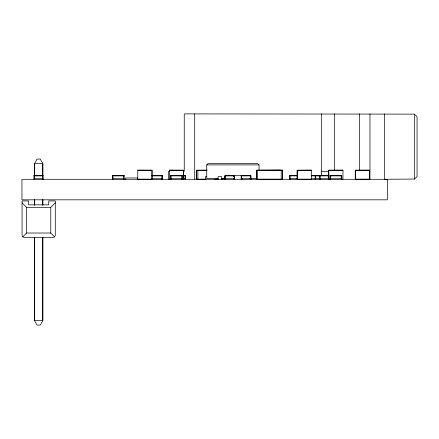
<?xml version="1.0" encoding="UTF-8"?>
<svg xmlns="http://www.w3.org/2000/svg" width="439" height="439" viewBox="0 0 439 439"><rect width="100%" height="100%" fill="white"/><g stroke="black" fill="none" stroke-linecap="round" stroke-linejoin="round"><path stroke-width="0.66" d="M182.152 179.134L182.306 178.761L170.535 178.761L171.062 179.288L171.062 175.364L170.535 175.885L182.306 175.885L181.784 175.364L181.784 179.288L183.617 179.183L183.617 170.239L169.333 170.239M224.801 175.885L225.322 175.364L234.086 175.364L234.607 175.885L224.801 175.885L224.801 178.761L225.322 179.288L225.322 175.364M250.96 178.761L250.433 179.288L250.433 175.364L241.669 175.364L241.148 175.885L250.96 175.885L250.96 178.761L241.148 178.761L241.669 179.288L241.669 175.364M290.102 175.364L290.102 179.288L289.581 178.761L289.735 175.518L297.516 175.364M341.608 179.134L341.761 178.761L329.991 178.761L330.518 179.288L330.518 175.364L329.991 175.885L341.761 175.885L341.24 175.364L341.24 179.288L342.969 179.183L342.969 170.129L328.789 170.239L328.827 179.288M54.628 236.873L55.287 235.277L55.287 200.936L48.745 200.936L48.745 204.837L28.606 204.837L28.606 200.936L22.065 200.936L22.065 235.277L22.729 236.873L24.326 237.537L53.026 237.537L54.628 236.873L50.77 233.016L50.77 207.323L55.287 202.807M22.729 236.873L26.587 233.016L26.587 207.323L22.065 202.807M218.051 178.635L206.742 178.635L206.742 164.899L208.048 163.593L257.748 163.593L259.054 164.899L259.054 170.787M279.55 170.239L280.856 170.239M384.355 113.893L384.355 179.288L414.432 179.046L417.05 176.61L417.05 116.571L414.432 114.129L184.248 113.893L184.248 171.44M205.94 179.183L196.562 179.183L196.562 170.239L207.224 170.173M256.36 170.239L282.414 170.129L282.518 179.183L256.36 179.183L256.36 170.239L282.518 170.239M258.708 170.222L279.654 170.129M206.742 164.899L259.054 164.899M137.775 170.239L152.059 170.239L152.059 179.183L137.775 179.183L137.775 170.129L151.954 170.239L151.954 179.183M196.562 170.239L206.654 170.239M311.41 170.239L297.126 170.239L297.126 179.183L311.41 179.183L311.41 170.129L297.23 170.239L297.23 179.183M342.969 170.239L328.685 170.239L328.685 179.183L328.306 179.288L328.306 175.364L328.827 175.885L319.674 175.885L320.196 175.364L320.196 179.288L319.674 178.761L328.827 178.761L328.674 179.134L330.046 179.183M369.545 170.239L355.261 170.239L355.261 179.183L369.545 179.183L369.545 170.129L355.365 170.239L355.365 179.183M169.92 171.44L168.554 171.44L168.554 179.288M321.573 171.44L328.767 171.44M151.801 175.364L162.375 175.364L162.375 179.288M183.014 175.364L185.631 175.364L185.631 179.288M311.169 175.364L328.827 175.364M151.801 175.885L162.375 175.885L161.854 175.364L161.854 179.288L162.375 178.761L151.801 178.761M183.096 175.885L185.631 175.885L185.477 175.518L185.104 175.364L185.104 179.288L185.631 178.761L183.096 178.761M289.581 175.885L297.516 175.885M311.169 175.885L319.521 175.885M206.742 176.67L205.43 176.67L205.43 179.288M233.482 176.67L234.662 176.67M221.585 178.635L224.592 178.635M241.203 178.635L242.405 178.635M249.736 178.635L256.403 178.635M222.233 178.761L234.607 178.761L234.086 179.288L234.086 175.364M289.581 178.761L297.516 178.761M311.169 178.761L319.521 178.761M170.683 179.183L169.333 179.183L169.333 170.129L183.513 170.239L183.513 179.183M216.032 179.183L218.721 179.183M221.415 179.183L222.721 179.183M26.587 207.323L50.77 207.323M26.587 233.016L50.77 233.016M250.433 175.364L250.96 175.885M257.666 170.239L257.666 179.183M197.874 170.239L197.874 179.183M241.96 178.761L242.114 179.134M282.414 170.129L282.518 179.183M414.432 114.129L414.432 179.046M369.967 113.893L369.967 179.288M359.503 113.893L359.503 170.431M341.761 179.288L341.761 175.364L329.991 175.364L329.991 179.288M334.655 113.893L334.655 170.431M321.573 113.893L321.573 175.364M319.674 175.364L319.674 179.288M281.207 170.239L281.207 179.183M256.464 170.239L256.464 179.183M241.203 179.288L241.148 175.364L234.607 175.364L234.607 179.288M224.592 176.67L224.592 179.288M221.585 179.288L221.585 176.67L218.051 176.67L218.051 179.288M196.667 170.239L196.667 179.183M194.713 113.893L194.713 179.288M182.306 179.288L182.306 175.364L170.535 175.364L170.535 179.288M137.594 179.288L137.594 177.976L125.559 177.976L125.559 179.288M124.171 179.288L124.171 175.364L112.4 175.364L112.4 179.288M43.137 179.288L43.137 175.364L33.984 175.364L33.984 179.288M216.685 178.635A3.49 3.49 0 0 1 214.649 179.288M251.141 179.288A3.49 3.49 0 0 1 250.422 179.211M34.56 237.301L34.56 320.662L37.041 325.107L40.311 325.107L42.797 320.662L42.797 237.301L42.797 320.662L34.56 320.662L34.56 237.301M34.56 199.723L34.56 205.189L34.56 199.723M34.56 163.511L34.56 175.128L34.56 163.511L37.041 159.066L40.311 159.066L42.797 163.511L42.797 175.128L42.797 163.511L34.56 163.511M42.797 199.723L42.797 205.189L42.797 199.723M34.138 175.518L33.984 175.885L43.137 175.885L42.616 175.364L42.616 179.288L43.137 178.761L33.984 178.761L34.505 179.288L34.505 175.364L34.138 175.518M112.554 175.518L112.4 175.885L124.171 175.885L123.65 175.364L123.65 179.288L124.171 178.761L112.4 178.761L112.927 179.288L112.927 175.364L112.554 175.518M315.734 178.761L315.213 179.288L315.213 175.364L315.734 175.885L315.734 178.761M387.368 179.288L21.95 179.288L21.95 199.822L387.368 199.822L387.368 179.288"/></g></svg>
